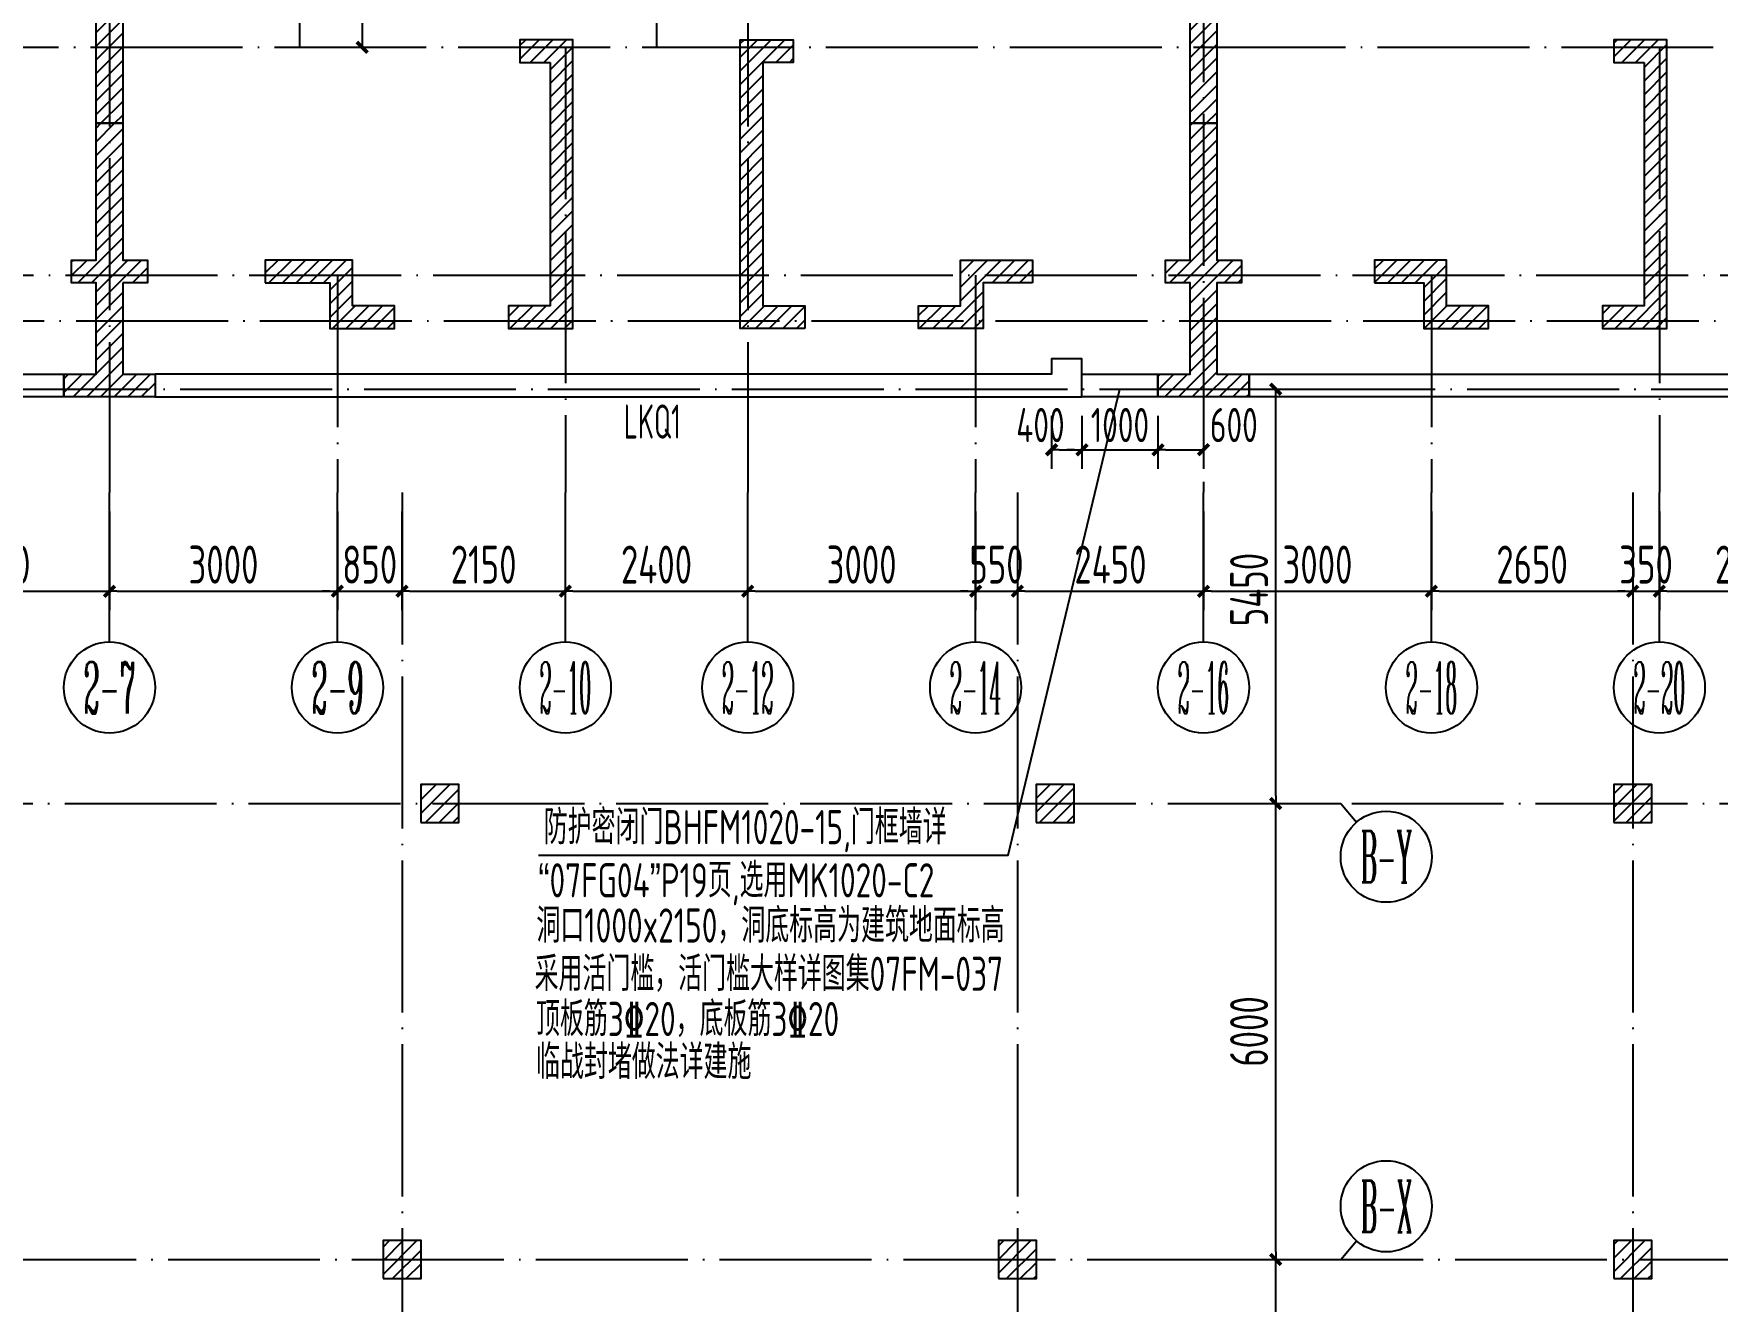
# Model space of a CAD drawing. Header units: millimetres. Extents: x 156735 to 386235, y 467499 to 703525.
# Drawn here: x 252198 to 274359, y 645445 to 662124 of the extents above; entities that cross this region are included whole.
import ezdxf
from ezdxf.enums import TextEntityAlignment as Align

# ---------------------------------------------------------------- set-up
doc = ezdxf.new("R2010")
doc.units = ezdxf.units.MM
doc.header["$LTSCALE"] = 100
doc.header["$PDMODE"] = 35
doc.header["$PDSIZE"] = 200
doc.linetypes.add('DOTE', pattern=[2.42, 2, -0.2, 0.02, -0.2])
for name, color, linetype in [('B-TEXT', 7, 'Continuous'), ('COLU', 7, 'Continuous'), ('h斜线-主楼', 7, 'Continuous'), ('h斜线-柱', 7, 'Continuous'), ('Q-AXIS', 3, 'Continuous'), ('Q-DIM', 4, 'Continuous'), ('Q-dote', 253, 'DOTE'), ('Q-TEXT', 2, 'Continuous'), ('Q-门框', 6, 'Continuous'), ('WALL', 3, 'Continuous'), ('wall-主楼', 2, 'Continuous'), ('wall-开洞', 5, 'Continuous')]:
    doc.layers.add(name, color=color, linetype=linetype)
doc.styles.add('_TCH_AXIS', font='COMPLEX', dxfattribs={"bigfont": 'GBCBIG'})
doc.styles.add('COMPLEX', font='tssdeng.shx', dxfattribs={"width": 0.7, "bigfont": 'tssdchn.shx'})
doc.styles.add('TSSD_Dimension', font='Tssdeng.shx', dxfattribs={"width": 0.7, "bigfont": 'hztxt.shx'})
doc.styles.add('TSSD_REIN', font='Tssdeng.shx', dxfattribs={"width": 0.7, "bigfont": 'hztxt.shx'})
doc.dimstyles.new('TSSD_100_100$0', dxfattribs={"dimtxt": 300, "dimasz": 100, "dimexe": 250, "dimexo": 250, "dimgap": 100, "dimtad": 1, "dimdec": 0, "dimzin": 0, "dimdsep": 46, "dimtxsty": 'TSSD_Dimension', "dimblk": '_tsdbk', "dimblk1": '_tsdbk', "dimblk2": '_tsdbk', "dimsah": 1, "dimcen": 0, "dimclrt": 7, "dimadec": 0, "dimazin": 0, "dimtfac": 1, "dimtdec": 0, "dimtix": 1, "dimtmove": 2, "dimatfit": 3, "dimldrblk": '_tsdbk', "dimfxl": 1, "dimtolj": 1, "dimtzin": 0, "dimarcsym": 0})
pattern_1 = [(45, (-467527.32, -323147.44), (-89.802561, 89.802561), [])]

# ---------------------------------------------------------------- blocks, each defined once
blk = doc.blocks.new('_tsdbk')
blk.add_line((-1, 0), (0, 0))
at = {"const_width": 0.5}
blk.add_lwpolyline([(-0.7, -0.7), (0.7, 0.7)], dxfattribs=at)
blk = doc.blocks.new('*D106')
at = {"layer": 'Defpoints', "color": 0}
for p in [(270596, 656086), (273246, 656086), (273246, 654788)]:
    blk.add_point(p, dxfattribs=at)
at = {"layer": 'Q-AXIS', "color": 0, "lineweight": -2}
for p, q in [((270596, 655836), (270596, 654538)), ((273246, 655836), (273246, 654538)), ((270696, 654788), (273146, 654788))]:
    blk.add_line(p, q, dxfattribs=at)
at = {"layer": 'Q-AXIS', "color": 0, "lineweight": -2, "xscale": 100, "yscale": 100, "zscale": 100, "rotation": 180}
blk.add_blockref('_tsdbk', (270596, 654788), dxfattribs=at)
at = {"layer": 'Q-AXIS', "color": 0, "lineweight": -2, "xscale": 100, "yscale": 100, "zscale": 100}
blk.add_blockref('_tsdbk', (273246, 654788), dxfattribs=at)
at = {"layer": 'Q-AXIS', "color": 7, "insert": (271921, 655138), "char_height": 500, "attachment_point": 5, "style": 'TSSD_Dimension'}
blk.add_mtext('\\A1;2650', dxfattribs=at)
blk = doc.blocks.new('*D235')
at = {"layer": 'Defpoints', "color": 0}
for p in [(267284, 645995), (268546, 645995), (267284, 640495)]:
    blk.add_point(p, dxfattribs=at)
at = {"layer": 'Q-AXIS', "color": 0, "lineweight": -2}
for p, q in [((267534, 645995), (268796, 645995)), ((268546, 640595), (268546, 645895)), ((267534, 640495), (268796, 640495))]:
    blk.add_line(p, q, dxfattribs=at)
at = {"layer": 'Q-AXIS', "color": 0, "lineweight": -2, "xscale": 100, "yscale": 100, "zscale": 100}
for p, rotation in [((268546, 645995), 90), ((268546, 640495), 270)]:
    blk.add_blockref('_tsdbk', p, dxfattribs=dict(at, rotation=rotation))
at = {"layer": 'Q-AXIS', "color": 7, "insert": (268196, 643245), "char_height": 500, "attachment_point": 5, "rotation": 90, "style": 'TSSD_Dimension'}
blk.add_mtext('\\A1;5500', dxfattribs=at)
blk = doc.blocks.new('*D315')
at = {"layer": 'Defpoints', "color": 0}
for p in [(256196, 656086), (257046, 656086), (257046, 654788)]:
    blk.add_point(p, dxfattribs=at)
at = {"layer": 'Q-AXIS', "color": 0, "lineweight": -2}
for p, q in [((256196, 655836), (256196, 654538)), ((257046, 655836), (257046, 654538)), ((256096, 654788), (255996, 654788)), ((256196, 654788), (257046, 654788)), ((257146, 654788), (257246, 654788))]:
    blk.add_line(p, q, dxfattribs=at)
at = {"layer": 'Q-AXIS', "color": 0, "lineweight": -2, "xscale": 100, "yscale": 100, "zscale": 100}
blk.add_blockref('_tsdbk', (256196, 654788), dxfattribs=at)
at = {"layer": 'Q-AXIS', "color": 0, "lineweight": -2, "xscale": 100, "yscale": 100, "zscale": 100, "rotation": 180}
blk.add_blockref('_tsdbk', (257046, 654788), dxfattribs=at)
at = {"layer": 'Q-AXIS', "color": 7, "insert": (256621, 655138), "char_height": 500, "attachment_point": 5, "style": 'TSSD_Dimension'}
blk.add_mtext('\\A1;850', dxfattribs=at)
blk = doc.blocks.new('*D316')
at = {"layer": 'Defpoints', "color": 0}
for p in [(257046, 656086), (259196, 656086), (259196, 654788)]:
    blk.add_point(p, dxfattribs=at)
at = {"layer": 'Q-AXIS', "color": 0, "lineweight": -2}
for p, q in [((257046, 655836), (257046, 654538)), ((259196, 655836), (259196, 654538)), ((257146, 654788), (259096, 654788))]:
    blk.add_line(p, q, dxfattribs=at)
at = {"layer": 'Q-AXIS', "color": 0, "lineweight": -2, "xscale": 100, "yscale": 100, "zscale": 100, "rotation": 180}
blk.add_blockref('_tsdbk', (257046, 654788), dxfattribs=at)
at = {"layer": 'Q-AXIS', "color": 0, "lineweight": -2, "xscale": 100, "yscale": 100, "zscale": 100}
blk.add_blockref('_tsdbk', (259196, 654788), dxfattribs=at)
at = {"layer": 'Q-AXIS', "color": 7, "insert": (258121, 655138), "char_height": 500, "attachment_point": 5, "style": 'TSSD_Dimension'}
blk.add_mtext('\\A1;2150', dxfattribs=at)
blk = doc.blocks.new('*D321')
at = {"layer": 'Defpoints', "color": 0}
for p in [(253196, 656086), (256196, 656086), (256196, 654788)]:
    blk.add_point(p, dxfattribs=at)
at = {"layer": 'Q-AXIS', "color": 0, "lineweight": -2}
for p, q in [((253196, 655836), (253196, 654538)), ((256196, 655836), (256196, 654538)), ((253296, 654788), (256096, 654788))]:
    blk.add_line(p, q, dxfattribs=at)
at = {"layer": 'Q-AXIS', "color": 0, "lineweight": -2, "xscale": 100, "yscale": 100, "zscale": 100, "rotation": 180}
blk.add_blockref('_tsdbk', (253196, 654788), dxfattribs=at)
at = {"layer": 'Q-AXIS', "color": 0, "lineweight": -2, "xscale": 100, "yscale": 100, "zscale": 100}
blk.add_blockref('_tsdbk', (256196, 654788), dxfattribs=at)
at = {"layer": 'Q-AXIS', "color": 7, "insert": (254696, 655138), "char_height": 500, "attachment_point": 5, "style": 'TSSD_Dimension'}
blk.add_mtext('\\A1;3000', dxfattribs=at)
blk = doc.blocks.new('_AXISO')
blk.add_circle((0, 0), 0.5)
at = {"layer": 'B-TEXT', "style": 'COMPLEX', "width": 1.450893}
blk.add_attdef('A', text='', height=0.56, dxfattribs=at).set_placement((0.249375, -0.28), (0.749375, -0.28), align=Align.FIT)
blk = doc.blocks.new('*D322')
at = {"layer": 'Defpoints', "color": 0}
for p in [(250196, 656086), (253196, 656086), (253196, 654788)]:
    blk.add_point(p, dxfattribs=at)
at = {"layer": 'Q-AXIS', "color": 0, "lineweight": -2}
for p, q in [((250196, 655836), (250196, 654538)), ((253196, 655836), (253196, 654538)), ((250296, 654788), (253096, 654788))]:
    blk.add_line(p, q, dxfattribs=at)
at = {"layer": 'Q-AXIS', "color": 0, "lineweight": -2, "xscale": 100, "yscale": 100, "zscale": 100, "rotation": 180}
blk.add_blockref('_tsdbk', (250196, 654788), dxfattribs=at)
at = {"layer": 'Q-AXIS', "color": 0, "lineweight": -2, "xscale": 100, "yscale": 100, "zscale": 100}
blk.add_blockref('_tsdbk', (253196, 654788), dxfattribs=at)
at = {"layer": 'Q-AXIS', "color": 7, "insert": (251696, 655138), "char_height": 500, "attachment_point": 5, "style": 'TSSD_Dimension'}
blk.add_mtext('\\A1;3000', dxfattribs=at)
blk = doc.blocks.new('*D327')
at = {"layer": 'Defpoints', "color": 0}
for p in [(264596, 656086), (265146, 656086), (265146, 654788)]:
    blk.add_point(p, dxfattribs=at)
at = {"layer": 'Q-AXIS', "color": 0, "lineweight": -2}
for p, q in [((264596, 655836), (264596, 654538)), ((265146, 655836), (265146, 654538)), ((264496, 654788), (264396, 654788)), ((264596, 654788), (265146, 654788)), ((265246, 654788), (265346, 654788))]:
    blk.add_line(p, q, dxfattribs=at)
at = {"layer": 'Q-AXIS', "color": 0, "lineweight": -2, "xscale": 100, "yscale": 100, "zscale": 100}
blk.add_blockref('_tsdbk', (264596, 654788), dxfattribs=at)
at = {"layer": 'Q-AXIS', "color": 0, "lineweight": -2, "xscale": 100, "yscale": 100, "zscale": 100, "rotation": 180}
blk.add_blockref('_tsdbk', (265146, 654788), dxfattribs=at)
at = {"layer": 'Q-AXIS', "color": 7, "insert": (264871, 655138), "char_height": 500, "attachment_point": 5, "style": 'TSSD_Dimension'}
blk.add_mtext('\\A1;550', dxfattribs=at)
blk = doc.blocks.new('*D328')
at = {"layer": 'Defpoints', "color": 0}
for p in [(259196, 656086), (261596, 656086), (261596, 654788)]:
    blk.add_point(p, dxfattribs=at)
at = {"layer": 'Q-AXIS', "color": 0, "lineweight": -2}
for p, q in [((259196, 655836), (259196, 654538)), ((261596, 655836), (261596, 654538)), ((259296, 654788), (261496, 654788))]:
    blk.add_line(p, q, dxfattribs=at)
at = {"layer": 'Q-AXIS', "color": 0, "lineweight": -2, "xscale": 100, "yscale": 100, "zscale": 100, "rotation": 180}
blk.add_blockref('_tsdbk', (259196, 654788), dxfattribs=at)
at = {"layer": 'Q-AXIS', "color": 0, "lineweight": -2, "xscale": 100, "yscale": 100, "zscale": 100}
blk.add_blockref('_tsdbk', (261596, 654788), dxfattribs=at)
at = {"layer": 'Q-AXIS', "color": 7, "insert": (260396, 655138), "char_height": 500, "attachment_point": 5, "style": 'TSSD_Dimension'}
blk.add_mtext('\\A1;2400', dxfattribs=at)
blk = doc.blocks.new('*D329')
at = {"layer": 'Defpoints', "color": 0}
for p in [(261596, 656086), (264596, 656086), (264596, 654788)]:
    blk.add_point(p, dxfattribs=at)
at = {"layer": 'Q-AXIS', "color": 0, "lineweight": -2}
for p, q in [((261596, 655836), (261596, 654538)), ((264596, 655836), (264596, 654538)), ((261696, 654788), (264496, 654788))]:
    blk.add_line(p, q, dxfattribs=at)
at = {"layer": 'Q-AXIS', "color": 0, "lineweight": -2, "xscale": 100, "yscale": 100, "zscale": 100, "rotation": 180}
blk.add_blockref('_tsdbk', (261596, 654788), dxfattribs=at)
at = {"layer": 'Q-AXIS', "color": 0, "lineweight": -2, "xscale": 100, "yscale": 100, "zscale": 100}
blk.add_blockref('_tsdbk', (264596, 654788), dxfattribs=at)
at = {"layer": 'Q-AXIS', "color": 7, "insert": (263096, 655138), "char_height": 500, "attachment_point": 5, "style": 'TSSD_Dimension'}
blk.add_mtext('\\A1;3000', dxfattribs=at)
blk = doc.blocks.new('*D330')
at = {"layer": 'Defpoints', "color": 0}
for p in [(267284, 651995), (268546, 651995), (267284, 645995)]:
    blk.add_point(p, dxfattribs=at)
at = {"layer": 'Q-AXIS', "color": 0, "lineweight": -2}
for p, q in [((267534, 651995), (268796, 651995)), ((268546, 646095), (268546, 651895)), ((267534, 645995), (268796, 645995))]:
    blk.add_line(p, q, dxfattribs=at)
at = {"layer": 'Q-AXIS', "color": 0, "lineweight": -2, "xscale": 100, "yscale": 100, "zscale": 100}
for p, rotation in [((268546, 651995), 90), ((268546, 645995), 270)]:
    blk.add_blockref('_tsdbk', p, dxfattribs=dict(at, rotation=rotation))
at = {"layer": 'Q-AXIS', "color": 7, "insert": (268196, 648995), "char_height": 500, "attachment_point": 5, "rotation": 90, "style": 'TSSD_Dimension'}
blk.add_mtext('\\A1;6000', dxfattribs=at)
blk = doc.blocks.new('*D331')
at = {"layer": 'Defpoints', "color": 0}
for p in [(267596, 656086), (270596, 656086), (270596, 654788)]:
    blk.add_point(p, dxfattribs=at)
at = {"layer": 'Q-AXIS', "color": 0, "lineweight": -2}
for p, q in [((267596, 655836), (267596, 654538)), ((270596, 655836), (270596, 654538)), ((267696, 654788), (270496, 654788))]:
    blk.add_line(p, q, dxfattribs=at)
at = {"layer": 'Q-AXIS', "color": 0, "lineweight": -2, "xscale": 100, "yscale": 100, "zscale": 100, "rotation": 180}
blk.add_blockref('_tsdbk', (267596, 654788), dxfattribs=at)
at = {"layer": 'Q-AXIS', "color": 0, "lineweight": -2, "xscale": 100, "yscale": 100, "zscale": 100}
blk.add_blockref('_tsdbk', (270596, 654788), dxfattribs=at)
at = {"layer": 'Q-AXIS', "color": 7, "insert": (269096, 655138), "char_height": 500, "attachment_point": 5, "style": 'TSSD_Dimension'}
blk.add_mtext('\\A1;3000', dxfattribs=at)
blk = doc.blocks.new('*D332')
at = {"layer": 'Defpoints', "color": 0}
for p in [(265146, 656086), (267596, 656086), (267596, 654788)]:
    blk.add_point(p, dxfattribs=at)
at = {"layer": 'Q-AXIS', "color": 0, "lineweight": -2}
for p, q in [((265146, 655836), (265146, 654538)), ((267596, 655836), (267596, 654538)), ((265246, 654788), (267496, 654788))]:
    blk.add_line(p, q, dxfattribs=at)
at = {"layer": 'Q-AXIS', "color": 0, "lineweight": -2, "xscale": 100, "yscale": 100, "zscale": 100, "rotation": 180}
blk.add_blockref('_tsdbk', (265146, 654788), dxfattribs=at)
at = {"layer": 'Q-AXIS', "color": 0, "lineweight": -2, "xscale": 100, "yscale": 100, "zscale": 100}
blk.add_blockref('_tsdbk', (267596, 654788), dxfattribs=at)
at = {"layer": 'Q-AXIS', "color": 7, "insert": (266371, 655138), "char_height": 500, "attachment_point": 5, "style": 'TSSD_Dimension'}
blk.add_mtext('\\A1;2450', dxfattribs=at)
blk = doc.blocks.new('*D333')
at = {"layer": 'Defpoints', "color": 0}
for p in [(267284, 657445), (268546, 657445), (267284, 651995)]:
    blk.add_point(p, dxfattribs=at)
at = {"layer": 'Q-AXIS', "color": 0, "lineweight": -2}
for p, q in [((267534, 657445), (268796, 657445)), ((268546, 652095), (268546, 657345)), ((267534, 651995), (268796, 651995))]:
    blk.add_line(p, q, dxfattribs=at)
at = {"layer": 'Q-AXIS', "color": 0, "lineweight": -2, "xscale": 100, "yscale": 100, "zscale": 100}
for p, rotation in [((268546, 657445), 90), ((268546, 651995), 270)]:
    blk.add_blockref('_tsdbk', p, dxfattribs=dict(at, rotation=rotation))
at = {"layer": 'Q-AXIS', "color": 7, "insert": (268196, 654810), "char_height": 500, "attachment_point": 5, "rotation": 90, "style": 'TSSD_Dimension'}
blk.add_mtext('\\A1;5450', dxfattribs=at)
blk = doc.blocks.new('*D569')
at = {"layer": 'Defpoints', "color": 0}
for p in [(273246, 656086), (273596, 656086), (273596, 654788)]:
    blk.add_point(p, dxfattribs=at)
at = {"layer": 'Q-AXIS', "color": 0, "lineweight": -2}
for p, q in [((273246, 655836), (273246, 654538)), ((273596, 655836), (273596, 654538)), ((273146, 654788), (273046, 654788)), ((273246, 654788), (273596, 654788)), ((273696, 654788), (273796, 654788))]:
    blk.add_line(p, q, dxfattribs=at)
at = {"layer": 'Q-AXIS', "color": 0, "lineweight": -2, "xscale": 100, "yscale": 100, "zscale": 100}
blk.add_blockref('_tsdbk', (273246, 654788), dxfattribs=at)
at = {"layer": 'Q-AXIS', "color": 0, "lineweight": -2, "xscale": 100, "yscale": 100, "zscale": 100, "rotation": 180}
blk.add_blockref('_tsdbk', (273596, 654788), dxfattribs=at)
at = {"layer": 'Q-AXIS', "color": 7, "insert": (273421, 655138), "char_height": 500, "attachment_point": 5, "style": 'TSSD_Dimension'}
blk.add_mtext('\\A1;350', dxfattribs=at)
blk = doc.blocks.new('*D570')
at = {"layer": 'Defpoints', "color": 0}
for p in [(273596, 656086), (275996, 656086), (275996, 654788)]:
    blk.add_point(p, dxfattribs=at)
at = {"layer": 'Q-AXIS', "color": 0, "lineweight": -2}
for p, q in [((273596, 655836), (273596, 654538)), ((275996, 655836), (275996, 654538)), ((273696, 654788), (275896, 654788))]:
    blk.add_line(p, q, dxfattribs=at)
at = {"layer": 'Q-AXIS', "color": 0, "lineweight": -2, "xscale": 100, "yscale": 100, "zscale": 100, "rotation": 180}
blk.add_blockref('_tsdbk', (273596, 654788), dxfattribs=at)
at = {"layer": 'Q-AXIS', "color": 0, "lineweight": -2, "xscale": 100, "yscale": 100, "zscale": 100}
blk.add_blockref('_tsdbk', (275996, 654788), dxfattribs=at)
at = {"layer": 'Q-AXIS', "color": 7, "insert": (274796, 655138), "char_height": 500, "attachment_point": 5, "style": 'TSSD_Dimension'}
blk.add_mtext('\\A1;2400', dxfattribs=at)
blk = doc.blocks.new('*D833')
at = {"layer": 'Defpoints', "color": 0}
for p in [(255896, 664095), (255896, 661945), (256523, 661945)]:
    blk.add_point(p, dxfattribs=at)
at = {"layer": 'Q-DIM', "color": 0, "lineweight": -2}
for p, q in [((256146, 664095), (256773, 664095)), ((256523, 663995), (256523, 662045)), ((256146, 661945), (256773, 661945))]:
    blk.add_line(p, q, dxfattribs=at)
at = {"layer": 'Q-DIM', "color": 0, "lineweight": -2, "xscale": 100, "yscale": 100, "zscale": 100}
for p, rotation in [((256523, 664095), 90), ((256523, 661945), 270)]:
    blk.add_blockref('_tsdbk', p, dxfattribs=dict(at, rotation=rotation))
at = {"layer": 'Q-DIM', "color": 7, "insert": (256198, 663020), "char_height": 450, "attachment_point": 5, "rotation": 90, "style": 'TSSD_Dimension'}
blk.add_mtext('\\A1;2150', dxfattribs=at)
blk = doc.blocks.new('*D839')
at = {"layer": 'Defpoints', "color": 0}
for p in [(265996, 657345), (266996, 657345), (266996, 656649)]:
    blk.add_point(p, dxfattribs=at)
at = {"layer": 'Q-DIM', "color": 0, "lineweight": -2}
for p, q in [((265996, 657095), (265996, 656399)), ((266996, 657095), (266996, 656399)), ((265896, 656649), (265796, 656649)), ((265996, 656649), (266996, 656649)), ((267096, 656649), (267196, 656649))]:
    blk.add_line(p, q, dxfattribs=at)
at = {"layer": 'Q-DIM', "color": 0, "lineweight": -2, "xscale": 100, "yscale": 100, "zscale": 100}
blk.add_blockref('_tsdbk', (265996, 656649), dxfattribs=at)
at = {"layer": 'Q-DIM', "color": 0, "lineweight": -2, "xscale": 100, "yscale": 100, "zscale": 100, "rotation": 180}
blk.add_blockref('_tsdbk', (266996, 656649), dxfattribs=at)
at = {"layer": 'Q-DIM', "color": 7, "insert": (266496, 656974), "char_height": 450, "attachment_point": 5, "style": 'TSSD_Dimension'}
blk.add_mtext('\\A1;1000', dxfattribs=at)
blk = doc.blocks.new('*D840')
at = {"layer": 'Defpoints', "color": 0}
for p in [(266996, 657345), (267596, 657345), (267596, 656649)]:
    blk.add_point(p, dxfattribs=at)
at = {"layer": 'Q-DIM', "color": 0, "lineweight": -2}
for p, q in [((266996, 657095), (266996, 656399)), ((267596, 657095), (267596, 656399)), ((267096, 656649), (267496, 656649))]:
    blk.add_line(p, q, dxfattribs=at)
at = {"layer": 'Q-DIM', "color": 0, "lineweight": -2, "xscale": 100, "yscale": 100, "zscale": 100, "rotation": 180}
blk.add_blockref('_tsdbk', (266996, 656649), dxfattribs=at)
at = {"layer": 'Q-DIM', "color": 0, "lineweight": -2, "xscale": 100, "yscale": 100, "zscale": 100}
blk.add_blockref('_tsdbk', (267596, 656649), dxfattribs=at)
at = {"layer": 'Q-DIM', "color": 7, "insert": (267996, 656974), "char_height": 450, "attachment_point": 5, "style": 'TSSD_Dimension'}
blk.add_mtext('\\A1;600', dxfattribs=at)
blk = doc.blocks.new('*D841')
at = {"layer": 'Defpoints', "color": 0}
for p in [(265596, 657345), (265996, 657345), (265996, 656649)]:
    blk.add_point(p, dxfattribs=at)
at = {"layer": 'Q-DIM', "color": 0, "lineweight": -2}
for p, q in [((265596, 657095), (265596, 656399)), ((265996, 657095), (265996, 656399)), ((265696, 656649), (265896, 656649))]:
    blk.add_line(p, q, dxfattribs=at)
at = {"layer": 'Q-DIM', "color": 0, "lineweight": -2, "xscale": 100, "yscale": 100, "zscale": 100, "rotation": 180}
blk.add_blockref('_tsdbk', (265596, 656649), dxfattribs=at)
at = {"layer": 'Q-DIM', "color": 0, "lineweight": -2, "xscale": 100, "yscale": 100, "zscale": 100}
blk.add_blockref('_tsdbk', (265996, 656649), dxfattribs=at)
at = {"layer": 'Q-DIM', "color": 7, "insert": (265449, 656974), "char_height": 450, "attachment_point": 5, "style": 'TSSD_Dimension'}
blk.add_mtext('\\A1;400', dxfattribs=at)

msp = doc.modelspace()

# ---------------------------------------------------------------- hatches: boundary and pattern name
at = {"layer": 'h斜线-主楼'}
h = msp.add_hatch(dxfattribs=at)
h.set_pattern_fill('ANSI31', color=256, scale=40, style=0)
h.set_pattern_definition(pattern_1)
h.paths.add_polyline_path([(253021.5, 662444.7), (253371.5, 662444.7), (253371.5, 660944.7), (253021.5, 660944.7)])
h = msp.add_hatch(dxfattribs=at)
h.set_pattern_fill('ANSI31', color=256, scale=40, style=0)
h.set_pattern_definition(pattern_1)
h.paths.add_polyline_path([(267421.5, 662444.7), (267771.5, 662444.7), (267771.5, 660944.7), (267421.5, 660944.7)])
h = msp.add_hatch(dxfattribs=at)
h.set_pattern_fill('ANSI31', color=256, scale=40, style=0)
h.set_pattern_definition(pattern_1)
h.paths.add_polyline_path([(258996.5, 661744.7), (258996.5, 658544.7), (258446.5, 658544.7), (258446.5, 658244.7), (259296.5, 658244.7), (259296.5, 662044.7), (258596.5, 662044.7), (258596.5, 661744.7)])
h = msp.add_hatch(dxfattribs=at)
h.set_pattern_fill('ANSI31', color=256, scale=40, style=0)
h.set_pattern_definition(pattern_1)
h.paths.add_polyline_path([(262346.5, 658244.7), (261496.5, 658244.7), (261496.5, 662044.7), (262196.5, 662044.7), (262196.5, 661744.7), (261796.5, 661744.7), (261796.5, 658544.7), (262346.5, 658544.7)])
h = msp.add_hatch(dxfattribs=at)
h.set_pattern_fill('ANSI31', color=256, scale=40, style=0)
h.set_pattern_definition(pattern_1)
h.paths.add_polyline_path([(273396.5, 661744.7), (273396.5, 658544.7), (272846.5, 658544.7), (272846.5, 658244.7), (273696.5, 658244.7), (273696.5, 662044.7), (272996.5, 662044.7), (272996.5, 661744.7)])
h = msp.add_hatch(dxfattribs=at)
h.set_pattern_fill('ANSI31', color=256, scale=40, style=0)
h.set_pattern_definition(pattern_1)
h.paths.add_polyline_path([(253371.5, 658844.7), (253371.5, 657644.7), (253796.2, 657644.7), (253796.2, 657344.7), (252596.2, 657344.7), (252596.2, 657644.7), (253021.5, 657644.7), (253021.5, 658844.7), (252696.5, 658844.7), (252696.5, 659144.7), (253021.5, 659144.7), (253021.5, 660944.7), (253371.5, 660944.7), (253371.5, 659144.7), (253696.5, 659144.7), (253696.5, 658844.7)])
h = msp.add_hatch(dxfattribs=at)
h.set_pattern_fill('ANSI31', color=256, scale=40, style=0)
h.set_pattern_definition(pattern_1)
h.paths.add_polyline_path([(267771.5, 660944.7), (267771.5, 659144.7), (268096.2, 659144.7), (268096.2, 658844.7), (267771.5, 658844.7), (267771.5, 657644.7), (268196.2, 657644.7), (268196.2, 657344.7), (266996.2, 657344.7), (266996.2, 657644.7), (267421.5, 657644.7), (267421.5, 658844.7), (267096.2, 658844.7), (267096.2, 659144.7), (267421.5, 659144.7), (267421.5, 660944.7)])
h = msp.add_hatch(dxfattribs=at)
h.set_pattern_fill('ANSI31', color=256, scale=40, style=0)
h.set_pattern_definition(pattern_1)
h.paths.add_polyline_path([(255246.5, 658844.7), (256096.5, 658844.7), (256096.5, 658244.7), (256946.5, 658244.7), (256946.5, 658544.7), (256396.5, 658544.7), (256396.5, 659144.7), (255246.5, 659144.7)])
h = msp.add_hatch(dxfattribs=at)
h.set_pattern_fill('ANSI31', color=256, scale=40, style=0)
h.set_pattern_definition(pattern_1)
h.paths.add_polyline_path([(265346.2, 658844.7), (264696.5, 658844.7), (264696.5, 658244.7), (263846.5, 658244.7), (263846.5, 658544.7), (264396.5, 658544.7), (264396.5, 659144.7), (265346.2, 659144.7)])
h = msp.add_hatch(dxfattribs=at)
h.set_pattern_fill('ANSI31', color=256, scale=40, style=0)
h.set_pattern_definition(pattern_1)
h.paths.add_polyline_path([(269846.2, 658844.7), (270496.5, 658844.7), (270496.5, 658244.7), (271346.5, 658244.7), (271346.5, 658544.7), (270796.5, 658544.7), (270796.5, 659144.7), (269846.2, 659144.7)])
at = {"layer": 'h斜线-柱'}
h = msp.add_hatch(dxfattribs=at)
h.set_pattern_fill('ANSI31', color=256, scale=40, style=0)
h.set_pattern_definition(pattern_1)
h.paths.add_polyline_path([(257293.6, 651744.7), (257793.6, 651744.7), (257793.6, 652244.7), (257293.6, 652244.7)])
h = msp.add_hatch(dxfattribs=at)
h.set_pattern_fill('ANSI31', color=256, scale=40, style=0)
h.set_pattern_definition(pattern_1)
h.paths.add_polyline_path([(265393.6, 651744.7), (265893.6, 651744.7), (265893.6, 652244.7), (265393.6, 652244.7)])
h = msp.add_hatch(dxfattribs=at)
h.set_pattern_fill('ANSI31', color=256, scale=40, style=0)
h.set_pattern_definition(pattern_1)
h.paths.add_polyline_path([(272996.5, 651744.7), (273496.5, 651744.7), (273496.5, 652244.7), (272996.5, 652244.7)])
h = msp.add_hatch(dxfattribs=at)
h.set_pattern_fill('ANSI31', color=256, scale=40, style=0)
h.set_pattern_definition(pattern_1)
h.paths.add_polyline_path([(256796.5, 645744.7), (257296.5, 645744.7), (257296.5, 646244.7), (256796.5, 646244.7)])
h = msp.add_hatch(dxfattribs=at)
h.set_pattern_fill('ANSI31', color=256, scale=40, style=0)
h.set_pattern_definition(pattern_1)
h.paths.add_polyline_path([(264896.5, 645744.7), (265396.5, 645744.7), (265396.5, 646244.7), (264896.5, 646244.7)])
h = msp.add_hatch(dxfattribs=at)
h.set_pattern_fill('ANSI31', color=256, scale=40, style=0)
h.set_pattern_definition(pattern_1)
h.paths.add_polyline_path([(272996.5, 645744.7), (273496.5, 645744.7), (273496.5, 646244.7), (272996.5, 646244.7)])

# ---------------------------------------------------------------- linework, layer by layer
at = {"layer": 'COLU'}
for points in [[(257293.6, 651744.7), (257793.6, 651744.7), (257793.6, 652244.7), (257293.6, 652244.7)], [(265393.6, 651744.7), (265893.6, 651744.7), (265893.6, 652244.7), (265393.6, 652244.7)], [(272996.5, 651744.7), (273496.5, 651744.7), (273496.5, 652244.7), (272996.5, 652244.7)], [(256796.5, 645744.7), (257296.5, 645744.7), (257296.5, 646244.7), (256796.5, 646244.7)], [(264896.5, 645744.7), (265396.5, 645744.7), (265396.5, 646244.7), (264896.5, 646244.7)], [(272996.5, 645744.7), (273496.5, 645744.7), (273496.5, 646244.7), (272996.5, 646244.7)]]:
    msp.add_lwpolyline(points, close=True, dxfattribs=at)
at = {"layer": 'Q-AXIS'}
for p, q in [((253196.5, 654120.5), (253196.5, 656086)), ((256196.5, 654120.5), (256196.5, 656086)), ((259196.5, 654120.5), (259196.5, 656086)), ((261596.5, 654120.5), (261596.5, 656086)), ((264596.5, 654120.5), (264596.5, 656086)), ((267596.5, 654120.5), (267596.5, 656086)), ((270596.5, 654120.5), (270596.5, 656086)), ((273596.5, 654120.5), (273596.5, 656086)), ((267534.4, 651994.7), (269402, 651994.7)), ((269402, 651994.7), (269611.5, 651750.3)), ((269402, 645994.7), (269611.5, 646239.2)), ((267534.4, 645994.7), (269402, 645994.7))]:
    msp.add_line(p, q, dxfattribs=at)
at = {"layer": 'Q-dote', "ltscale": 10}
for p, q in [((255696.5, 673167.5), (255696.5, 661944.7)), ((260396.5, 673167.5), (260396.5, 661944.7)), ((267596.5, 673167.5), (267596.5, 656086)), ((253196.5, 667744.7), (253196.5, 656086)), ((261596.5, 667744.7), (261596.5, 656086)), ((240846.5, 661944.7), (296790.3, 661944.7)), ((259196.5, 661944.7), (259196.5, 656086)), ((273596.5, 661944.7), (273596.5, 656086)), ((250196.5, 658944.7), (296600.8, 658944.7)), ((256196.5, 658944.7), (256196.5, 656086)), ((264596.5, 658944.7), (264596.5, 656086)), ((270596.5, 658944.7), (270596.5, 656086)), ((240657.1, 658344.7), (287996.5, 658344.7)), ((232346.5, 657444.7), (301346.5, 657444.7)), ((257046.5, 656086), (257046.5, 527494.7)), ((265146.5, 656086), (265146.5, 522996)), ((273246.5, 656086), (273246.5, 532994.7)), ((196946.5, 651994.7), (366607.1, 651994.7)), ((191046.5, 645994.7), (366607.1, 645994.7))]:
    msp.add_line(p, q, dxfattribs=at)
at = {"layer": 'Q-TEXT'}
msp.add_lwpolyline([(258840.8, 651313.1), (265023.4, 651313.1), (266496.8, 657444.7)], dxfattribs=at)
at = {"layer": 'Q-门框'}
msp.add_lwpolyline([(265996.5, 657644.7), (266996.5, 657644.7), (266996.5, 657344.7), (265996.5, 657344.7)], close=True, dxfattribs=at)
at = {"layer": 'WALL'}
for points in [[(250296.5, 658244.7), (250296.5, 657644.7), (252596.2, 657644.7), (252596.2, 657344.7), (249996.5, 657344.7), (249996.5, 658244.7)], [(265996.5, 657344.7), (265996.5, 657844.7), (265596.5, 657844.7), (265596.5, 657644.7), (253796.2, 657644.7), (253796.2, 657344.7)], [(268196.5, 657644.7), (281396.2, 657644.7), (281396.2, 657344.7), (268196.5, 657344.7)]]:
    msp.add_lwpolyline(points, close=True, dxfattribs=at)
at = {"layer": 'wall-主楼'}
for points in [[(258996.5, 661744.7), (258996.5, 658544.7), (258446.5, 658544.7), (258446.5, 658244.7), (259296.5, 658244.7), (259296.5, 662044.7), (258596.5, 662044.7), (258596.5, 661744.7)], [(262346.5, 658244.7), (261496.5, 658244.7), (261496.5, 662044.7), (262196.5, 662044.7), (262196.5, 661744.7), (261796.5, 661744.7), (261796.5, 658544.7), (262346.5, 658544.7)], [(273396.5, 661744.7), (273396.5, 658544.7), (272846.5, 658544.7), (272846.5, 658244.7), (273696.5, 658244.7), (273696.5, 662044.7), (272996.5, 662044.7), (272996.5, 661744.7)], [(253371.5, 658844.7), (253371.5, 657644.7), (253796.2, 657644.7), (253796.2, 657344.7), (252596.2, 657344.7), (252596.2, 657644.7), (253021.5, 657644.7), (253021.5, 658844.7), (252696.5, 658844.7), (252696.5, 659144.7), (253021.5, 659144.7), (253021.5, 660944.7), (253371.5, 660944.7), (253371.5, 659144.7), (253696.5, 659144.7), (253696.5, 658844.7)], [(267771.5, 660944.7), (267771.5, 659144.7), (268096.2, 659144.7), (268096.2, 658844.7), (267771.5, 658844.7), (267771.5, 657644.7), (268196.2, 657644.7), (268196.2, 657344.7), (266996.2, 657344.7), (266996.2, 657644.7), (267421.5, 657644.7), (267421.5, 658844.7), (267096.2, 658844.7), (267096.2, 659144.7), (267421.5, 659144.7), (267421.5, 660944.7)], [(255246.5, 658844.7), (256096.5, 658844.7), (256096.5, 658244.7), (256946.5, 658244.7), (256946.5, 658544.7), (256396.5, 658544.7), (256396.5, 659144.7), (255246.5, 659144.7)], [(265346.2, 658844.7), (264696.5, 658844.7), (264696.5, 658244.7), (263846.5, 658244.7), (263846.5, 658544.7), (264396.5, 658544.7), (264396.5, 659144.7), (265346.2, 659144.7)], [(269846.2, 658844.7), (270496.5, 658844.7), (270496.5, 658244.7), (271346.5, 658244.7), (271346.5, 658544.7), (270796.5, 658544.7), (270796.5, 659144.7), (269846.2, 659144.7)]]:
    msp.add_lwpolyline(points, close=True, dxfattribs=at)
at = {"layer": 'wall-开洞'}
for points in [[(253021.5, 662444.7), (253371.5, 662444.7), (253371.5, 660944.7), (253021.5, 660944.7)], [(267421.5, 662444.7), (267771.5, 662444.7), (267771.5, 660944.7), (267421.5, 660944.7)]]:
    msp.add_lwpolyline(points, close=True, dxfattribs=at)

# ---------------------------------------------------------------- block references
at = {"layer": 'Q-AXIS'}
ref = msp.add_blockref('_AXISO', (253196.5, 653520.5), dxfattribs=dict(at, xscale=1199.999999999998, yscale=1200, zscale=1200, rotation=359.9996457873818))
ref.add_attrib('A', '2-7', dxfattribs={"color": 7, "height": 678.82, "rotation": 359.99965, "style": '_TCH_AXIS', "width": 0.35}).set_placement((252857.1, 653181.1), (253535.9, 653181.1), align=Align.FIT)
ref = msp.add_blockref('_AXISO', (256196.5, 653520.5), dxfattribs=dict(at, xscale=1199.999999999998, yscale=1200, zscale=1200, rotation=359.9996457873818))
ref.add_attrib('A', '2-9', dxfattribs={"color": 7, "height": 678.82, "rotation": 359.99965, "style": '_TCH_AXIS', "width": 0.35}).set_placement((255857.1, 653181.1), (256535.9, 653181.1), align=Align.FIT)
ref = msp.add_blockref('_AXISO', (259196.5, 653520.5), dxfattribs=dict(at, xscale=1199.999999999998, yscale=1200, zscale=1200, rotation=359.9996457873818))
ref.add_attrib('A', '2-10', dxfattribs={"color": 7, "height": 678.82, "rotation": 359.99965, "style": '_TCH_AXIS', "width": 0.28}).set_placement((258857.1, 653181.1), (259535.9, 653181.1), align=Align.FIT)
ref = msp.add_blockref('_AXISO', (261596.5, 653520.5), dxfattribs=dict(at, xscale=1199.999999999998, yscale=1200, zscale=1200, rotation=359.9996457873818))
ref.add_attrib('A', '2-12', dxfattribs={"color": 7, "height": 678.82, "rotation": 359.99965, "style": '_TCH_AXIS', "width": 0.28}).set_placement((261257.1, 653181.1), (261935.9, 653181.1), align=Align.FIT)
ref = msp.add_blockref('_AXISO', (264596.5, 653520.5), dxfattribs=dict(at, xscale=1199.999999999998, yscale=1200, zscale=1200, rotation=359.9996457873818))
ref.add_attrib('A', '2-14', dxfattribs={"color": 7, "height": 678.82, "rotation": 359.99965, "style": '_TCH_AXIS', "width": 0.272727}).set_placement((264257.1, 653181.1), (264935.9, 653181.1), align=Align.FIT)
ref = msp.add_blockref('_AXISO', (267596.5, 653520.5), dxfattribs=dict(at, xscale=1199.999999999998, yscale=1200, zscale=1200, rotation=359.9996457873818))
ref.add_attrib('A', '2-16', dxfattribs={"color": 7, "height": 678.82, "rotation": 359.99965, "style": '_TCH_AXIS', "width": 0.28}).set_placement((267257.1, 653181.1), (267935.9, 653181.1), align=Align.FIT)
ref = msp.add_blockref('_AXISO', (270596.5, 653520.5), dxfattribs=dict(at, xscale=1199.999999999998, yscale=1200, zscale=1200, rotation=359.9996457873818))
ref.add_attrib('A', '2-18', dxfattribs={"color": 7, "height": 678.82, "rotation": 359.99965, "style": '_TCH_AXIS', "width": 0.28}).set_placement((270257.1, 653181.1), (270935.9, 653181.1), align=Align.FIT)
ref = msp.add_blockref('_AXISO', (273596.5, 653520.5), dxfattribs=dict(at, xscale=1199.999999999998, yscale=1200, zscale=1200, rotation=359.9996457873818))
ref.add_attrib('A', '2-20', dxfattribs={"color": 7, "height": 678.82, "rotation": 359.99965, "style": '_TCH_AXIS', "width": 0.2625}).set_placement((273257.1, 653181.1), (273935.9, 653181.1), align=Align.FIT)
ref = msp.add_blockref('_AXISO', (270002, 651294.7), dxfattribs=dict(at, xscale=1199.999999999998, yscale=1200, zscale=1200, rotation=359.9996457873818))
ref.add_attrib('A', 'B-Y', dxfattribs={"color": 7, "height": 678.82, "rotation": 359.99965, "style": '_TCH_AXIS', "width": 0.313433}).set_placement((269662.6, 650955.3), (270341.4, 650955.3), align=Align.FIT)
ref = msp.add_blockref('_AXISO', (270002, 646694.7), dxfattribs=dict(at, xscale=1199.999999999998, yscale=1200, zscale=1200, rotation=359.9996457873818))
ref.add_attrib('A', 'B-X', dxfattribs={"color": 7, "height": 678.82, "rotation": 359.99965, "style": '_TCH_AXIS', "width": 0.318182}).set_placement((269662.6, 646355.3), (270341.4, 646355.3), align=Align.FIT)

# ---------------------------------------------------------------- texts
at = {"layer": 'Q-TEXT', "style": 'TSSD_REIN', "width": 0.6}
msp.add_text('LKQ1', height=450, rotation=360, dxfattribs=at).set_placement((259964.9, 656795.3))
at = {"layer": 'Q-TEXT', "style": 'TSSD_REIN', "width": 0.7}
for s, p in [('防护密闭门BHFM1020-15,门框墙详', (258912.1, 651458.8)), ('“07FG04”P19页,选用MK1020-C2', (258841.5, 650759.3)), ('洞口1000x2150，洞底标高为建筑地面标高', (258815.7, 650164.6)), ('采用活门槛，活门槛大样详图集07FM-037', (258791.3, 649528.7)), ('顶板筋3%%13220，底板筋3%%13220', (258810.7, 648934.5)), ('临战封堵做法详建施', (258810.7, 648369.5))]:
    msp.add_text(s, height=450, dxfattribs=at).set_placement(p)

# ---------------------------------------------------------------- dimensions: what is measured, and where the dimension line sits
at = {"layer": 'Q-AXIS'}
dim = msp.add_linear_dim(base=(268546, 657444.7), p1=(267284.4, 651994.7), p2=(267284.4, 657444.7), angle=90, dimstyle='TSSD_100_100$0', override={"dimtxt": 500}, dxfattribs=at)
dim.commit()
dim.dimension.update_dxf_attribs({"geometry": '*D333', "text_midpoint": (268196, 654809.7), "dimtype": 160})
for base, p1, p2, picture, middle in [((253196.5, 654787.7), (250196.5, 656086), (253196.5, 656086), '*D322', (251696.5, 655137.7)), ((256196.5, 654787.7), (253196.5, 656086), (256196.5, 656086), '*D321', (254696.5, 655137.7)), ((257046.5, 654787.7), (256196.5, 656086), (257046.5, 656086), '*D315', (256621.5, 655137.7)), ((259196.5, 654787.7), (257046.5, 656086), (259196.5, 656086), '*D316', (258121.5, 655137.7)), ((261596.5, 654787.7), (259196.5, 656086), (261596.5, 656086), '*D328', (260396.5, 655137.7)), ((264596.5, 654787.7), (261596.5, 656086), (264596.5, 656086), '*D329', (263096.5, 655137.7)), ((265146.5, 654787.7), (264596.5, 656086), (265146.5, 656086), '*D327', (264871.5, 655137.7)), ((267596.5, 654787.7), (265146.5, 656086), (267596.5, 656086), '*D332', (266371.5, 655137.7)), ((270596.5, 654787.7), (267596.5, 656086), (270596.5, 656086), '*D331', (269096.5, 655137.7)), ((273246.5, 654787.7), (270596.5, 656086), (273246.5, 656086), '*D106', (271921.5, 655137.7)), ((273596.5, 654787.7), (273246.5, 656086), (273596.5, 656086), '*D569', (273421.5, 655137.7)), ((275996.5, 654787.7), (273596.5, 656086), (275996.5, 656086), '*D570', (274796.5, 655137.7))]:
    dim = msp.add_linear_dim(base=base, p1=p1, p2=p2, dimstyle='TSSD_100_100$0', override={"dimtxt": 500}, dxfattribs=at)
    dim.commit()
    dim.dimension.update_dxf_attribs({"geometry": picture, "text_midpoint": middle})
for base, p1, p2, picture, middle in [((268546, 651994.7), (267284.4, 645994.7), (267284.4, 651994.7), '*D330', (268196, 648994.7)), ((268546, 645994.7), (267284.4, 640494.7), (267284.4, 645994.7), '*D235', (268196, 643244.7))]:
    dim = msp.add_linear_dim(base=base, p1=p1, p2=p2, angle=90, dimstyle='TSSD_100_100$0', override={"dimtxt": 500}, dxfattribs=at)
    dim.commit()
    dim.dimension.update_dxf_attribs({"geometry": picture, "text_midpoint": middle})
at = {"layer": 'Q-DIM'}
dim = msp.add_linear_dim(base=(256523, 661944.7), p1=(255896.5, 664094.7), p2=(255896.5, 661944.7), angle=90, dimstyle='TSSD_100_100$0', override={"dimtxt": 450}, dxfattribs=at)
dim.commit()
dim.dimension.update_dxf_attribs({"geometry": '*D833', "text_midpoint": (256198, 663019.7)})
for base, p1, p2, picture, middle in [((265996.5, 656648.5), (265596.5, 657344.7), (265996.5, 657344.7), '*D841', (265448.8, 656973.5)), ((267596.5, 656648.5), (266996.2, 657344.7), (267596.5, 657344.7), '*D840', (267995.9, 656973.5))]:
    dim = msp.add_linear_dim(base=base, p1=p1, p2=p2, dimstyle='TSSD_100_100$0', override={"dimtxt": 450}, dxfattribs=at)
    dim.commit()
    dim.dimension.update_dxf_attribs({"geometry": picture, "text_midpoint": middle, "dimtype": 160})
dim = msp.add_linear_dim(base=(266996.2, 656648.5), p1=(265996.5, 657344.7), p2=(266996.2, 657344.7), dimstyle='TSSD_100_100$0', override={"dimtxt": 450}, dxfattribs=at)
dim.commit()
dim.dimension.update_dxf_attribs({"geometry": '*D839', "text_midpoint": (266496.4, 656973.5)})

doc.saveas('drawing.dxf')
